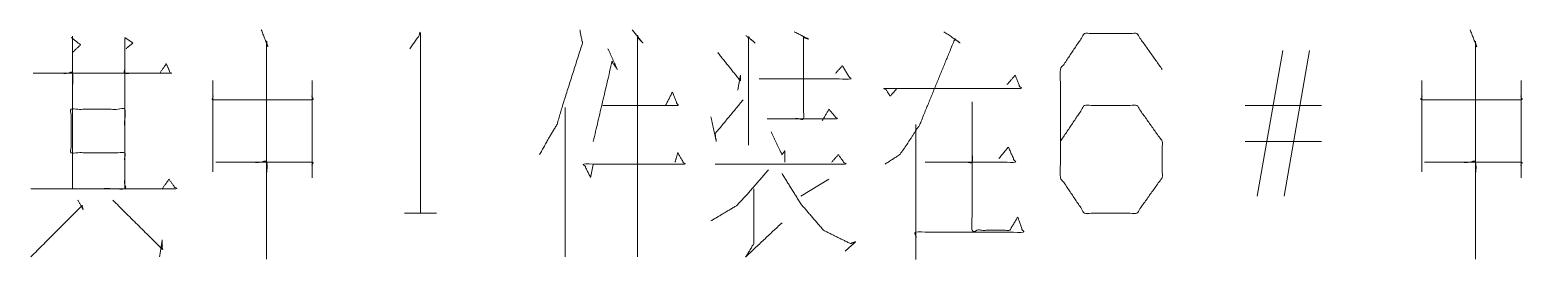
# Model space of a CAD drawing. Header units: millimetres. Extents: x 2210 to 79821, y -19430 to 2344.
# Drawn here: x 8353.79 to 8373.48, y 1556.86 to 1559.92 of the extents above; entities that cross this region are included whole.
import ezdxf

# ---------------------------------------------------------------- set-up
doc = ezdxf.new("R2010")
doc.units = ezdxf.units.MM
doc.layers.add('101', color=7, linetype='Continuous', true_color=0xffffff)

msp = doc.modelspace()

# ---------------------------------------------------------------- linework, layer by layer
at = {"layer": '101', "color": 72, "linetype": 'Continuous', "lineweight": 18}
for p, q in [((8369.972, 1557.72), (8370.308, 1559.645)), ((8370.662, 1559.645), (8370.326, 1557.72)), ((8360.849, 1558.895), (8360.849, 1556.92)), ((8370.821, 1558.92), (8369.813, 1558.92)), ((8370.821, 1558.445), (8369.813, 1558.445)), ((8364.327, 1557.945), (8363.956, 1557.72)), ((8358.731, 1557.495), (8359.155, 1557.495))]:
    msp.add_line(p, q, dxfattribs=at)
for points, knots in [([(8354.337, 1559.82), (8354.461, 1559.72), (8354.355, 1559.62), (8354.355, 1559.82), (8354.355, 1557.82), (8354.355, 1559.345), (8353.842, 1559.345), (8355.663, 1559.345), (8355.044, 1559.345), (8355.044, 1559.795), (8355.044, 1557.82), (8355.044, 1558.87), (8354.337, 1558.87), (8354.337, 1558.295), (8355.044, 1558.295), (8355.044, 1557.82), (8353.807, 1557.82), (8355.716, 1557.82), (8355.628, 1557.945), (8355.539, 1557.82)], [0, 0, 0.009716, 0.018618, 0.030833, 0.152986, 0.246128, 0.277435, 0.388627, 0.426411, 0.453895, 0.574521, 0.638651, 0.681832, 0.716951, 0.760132, 0.789143, 0.864711, 0.9813, 0.99065, 1, 1]), ([(8355.062, 1559.67), (8355.15, 1559.745), (8355.044, 1559.82)], [0, 0, 0.471562, 1, 1]), ([(8356.844, 1559.92), (8356.932, 1559.695), (8356.914, 1559.745), (8356.914, 1556.895), (8356.914, 1558.17), (8356.243, 1558.17), (8357.515, 1558.17), (8357.515, 1557.97), (8357.515, 1559.245), (8357.515, 1558.995), (8356.207, 1558.995), (8356.207, 1559.245), (8356.207, 1558.045)], [0, 0, 0.022285, 0.027175, 0.289921, 0.407465, 0.469386, 0.586709, 0.605148, 0.722692, 0.74574, 0.866322, 0.88937, 1, 1]), ([(8358.802, 1559.67), (8358.943, 1559.87), (8358.943, 1557.495)], [0, 0, 0.093486, 1, 1]), ([(8361.043, 1559.92), (8361.078, 1559.745), (8360.831, 1558.97), (8360.743, 1558.67), (8360.637, 1558.495), (8360.513, 1558.27)], [0, 0, 0.101081, 0.561694, 0.738765, 0.854618, 1, 1]), ([(8361.732, 1559.92), (8361.874, 1559.745), (8361.803, 1559.82), (8361.803, 1556.92)], [0, 0, 0.069694, 0.101622, 1, 1]), ([(8363.231, 1559.845), (8363.355, 1559.745), (8363.267, 1559.82), (8363.267, 1558.395)], [0, 0, 0.093583, 0.161762, 1, 1]), ([(8363.867, 1559.895), (8364.062, 1559.795), (8363.991, 1559.82), (8363.991, 1558.745), (8363.514, 1558.745), (8364.433, 1558.745), (8364.327, 1558.87), (8364.239, 1558.72)], [0, 0, 0.070461, 0.094626, 0.441069, 0.594864, 0.891063, 0.943894, 1, 1]), ([(8365.843, 1559.895), (8366.056, 1559.745), (8365.985, 1559.795), (8365.525, 1558.67), (8365.349, 1558.395), (8365.26, 1558.27), (8365.066, 1558.145)], [0, 0, 0.114304, 0.152402, 0.687104, 0.830942, 0.898298, 1, 1]), ([(8367.378, 1558.445), (8367.696, 1558.92), (8368.385, 1558.92), (8368.721, 1558.445), (8368.721, 1557.97), (8368.385, 1557.495), (8367.696, 1557.495), (8367.378, 1557.97), (8367.378, 1559.395), (8367.696, 1559.87), (8368.385, 1559.87), (8368.721, 1559.395)], [0, 0, 0.076962, 0.169762, 0.248073, 0.312019, 0.39033, 0.48313, 0.560092, 0.751927, 0.828889, 0.921689, 1, 1]), ([(8372.779, 1559.92), (8372.867, 1559.695), (8372.85, 1559.745), (8372.85, 1556.895), (8372.85, 1558.17), (8372.178, 1558.17), (8373.451, 1558.17), (8373.451, 1557.97), (8373.451, 1559.245), (8373.451, 1558.995), (8372.143, 1558.995), (8372.143, 1559.245), (8372.143, 1558.045)], [0, 0, 0.022286, 0.027175, 0.289922, 0.407467, 0.469387, 0.586709, 0.605147, 0.722692, 0.74574, 0.866322, 0.88937, 1, 1]), ([(8361.414, 1559.67), (8361.538, 1559.395), (8361.467, 1559.495), (8361.22, 1558.445)], [0, 0, 0.200665, 0.282156, 1, 1]), ([(8355.504, 1559.345), (8355.592, 1559.47), (8355.645, 1559.345)], [0, 0, 0.529932, 1, 1]), ([(8362.86, 1559.62), (8363.16, 1559.245), (8363.16, 1559.32), (8363.125, 1559.12)], [0, 0, 0.63342, 0.732281, 1, 1]), ([(8363.408, 1559.27), (8364.61, 1559.27), (8364.504, 1559.445), (8364.415, 1559.345)], [0, 0, 0.780468, 0.913345, 1, 1]), ([(8365.225, 1559.145), (8365.136, 1559.045), (8365.066, 1559.145), (8366.851, 1559.145), (8366.78, 1559.32), (8366.674, 1559.195)], [0, 0, 0.055749, 0.106909, 0.852673, 0.931522, 1, 1]), ([(8361.344, 1558.92), (8362.333, 1558.92), (8362.263, 1559.095), (8362.174, 1558.92)], [0, 0, 0.720073, 0.857382, 1, 1]), ([(8362.772, 1558.77), (8362.842, 1558.445), (8362.825, 1558.545), (8363.196, 1558.995)], [0, 0, 0.326892, 0.426697, 1, 1]), ([(8365.472, 1558.67), (8365.472, 1556.895), (8365.472, 1557.245), (8366.886, 1557.245), (8366.816, 1557.445), (8366.71, 1557.27), (8366.215, 1557.27), (8366.215, 1558.97), (8366.215, 1558.17), (8365.596, 1558.17), (8366.78, 1558.17), (8366.692, 1558.37), (8366.568, 1558.22)], [0, 0, 0.193638, 0.23182, 0.386075, 0.409217, 0.43154, 0.485529, 0.670985, 0.758259, 0.825746, 0.954934, 0.978787, 1, 1]), ([(8363.567, 1558.57), (8363.708, 1558.27), (8363.744, 1558.32), (8363.744, 1558.17)], [0, 0, 0.610909, 0.723701, 1, 1]), ([(8361.22, 1558.145), (8361.184, 1557.97), (8361.096, 1558.145), (8362.422, 1558.145), (8362.333, 1558.295), (8362.298, 1558.17)], [0, 0, 0.089081, 0.186898, 0.848318, 0.935183, 1, 1]), ([(8362.825, 1558.145), (8364.539, 1558.145), (8364.451, 1558.27), (8364.362, 1558.17)], [0, 0, 0.856806, 0.933309, 1, 1]), ([(8363.532, 1558.07), (8363.249, 1557.745), (8363.107, 1557.595), (8362.772, 1557.395)], [0, 0, 0.419146, 0.619706, 1, 1]), ([(8363.708, 1558.02), (8363.956, 1557.62), (8364.256, 1557.27), (8364.61, 1557.095), (8364.681, 1557.12), (8364.539, 1556.995)], [0, 0, 0.295856, 0.586006, 0.834119, 0.881284, 1, 1]), ([(8354.426, 1557.67), (8354.496, 1557.545), (8354.479, 1557.595), (8353.807, 1556.92)], [0, 0, 0.124997, 0.171159, 1, 1]), ([(8354.885, 1557.67), (8355.539, 1557.02), (8355.539, 1557.145), (8355.504, 1556.92)], [0, 0, 0.723286, 0.82134, 1, 1]), ([(8363.337, 1557.82), (8363.337, 1557.095), (8363.231, 1556.92), (8363.708, 1557.37)], [0, 0, 0.457248, 0.586307, 1, 1])]:
    msp.add_open_spline(points, degree=1, knots=knots, dxfattribs=at)

doc.saveas('drawing.dxf')
